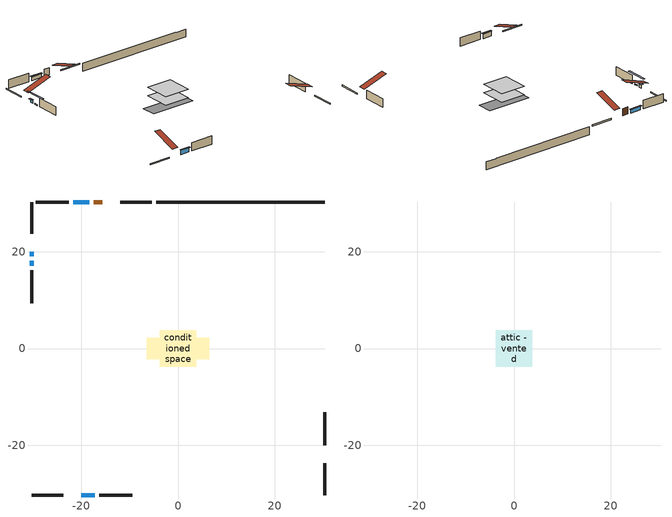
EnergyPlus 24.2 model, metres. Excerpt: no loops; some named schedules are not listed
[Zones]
conditioned space
 floor adiabatic (AdiabaticFloorConstruction): -3.77,-3.77 -3.77,3.77 3.77,3.77 3.77,-3.77 z0.31
 floor foundation (Slab1 construction): -6.51,-2.18 -6.51,2.18 6.51,2.18 6.51,-2.18 z-1.98
 wall outside (RimJoist1 construction): -5.39,30.29 -11.9,30.29 / -30.29,-30.29 -23.77,-30.29 / -30.29,30.29 -30.29,23.77 / 30.29,-30.29 30.29,-23.77 z0.31:0.61
 wall outside (AdiabaticWallConstruction 1): -15.7,30.29 -17.43,30.29 z0.31:2.34
 wall outside (AdiabaticWallConstruction): -18.36,30.29 -21.63,30.29 z0.31:1.3; -19.98,-30.29 -17.22,-30.29 z0.31:1.57; -30.29,19.98 -30.29,19.04 z0.31:1.16; -30.29,18.12 -30.29,17.12 z0.31:0.61
 wall outside (Wall1 construction): -22.56,30.29 -29.36,30.29 / -16.29,-30.29 -9.49,-30.29 / -30.29,16.19 -30.29,9.39 / 30.29,-19.98 30.29,-13.18 z0.31:2.75
 wall foundation (FoundationWall1 construction): -4.46,30.29,-1.98 -4.46,30.29,0.31 26.81,30.29,0.31 26.81,30.29,0.22 30.29,30.29,0.22 30.29,30.29,-1.98
 window (WindowConstruction): -18.36,30.29 -21.63,30.29 z0.31:1.3
 window (WindowConstruction 1): -19.98,-30.29 -17.22,-30.29 z0.31:1.57
 window (WindowConstruction 2): -30.29,19.98 -30.29,19.05 z0.31:1.16
 window (WindowConstruction 3): -30.29,18.12 -30.29,17.12 z0.31:0.61
 door (Door): -15.7,30.29 -17.43,30.29 z0.31:2.34
 ceiling adiabatic (AdiabaticFloorConstruction): 3.77,-3.77 3.77,3.77 -3.77,3.77 -3.77,-3.77 z0.31
attic - vented
 floor to conditioned space (Floor1 construction Reversed): -3.77,-3.77 -3.77,3.77 3.77,3.77 3.77,-3.77 z2.75
 roof outside (Roof1 construction): -14.77,30.29,2.75 -14.77,22.94,5.2 -12.83,22.94,5.2 -12.83,30.29,2.75; -20.91,-30.29,2.75 -20.91,-22.94,5.2 -22.84,-22.94,5.2 -22.84,-30.29,2.75; -30.29,20.91,2.75 -22.94,20.91,5.2 -22.94,22.84,5.2 -30.29,22.84,2.75; 30.29,-20.91,2.75 22.94,-20.91,5.2 22.94,-22.84,5.2 30.29,-22.84,2.75
shading: -21.83,30.29 -18.16,30.29 -18.16,30.7 -21.83,30.7 z1.5; -17.02,-30.29 -20.18,-30.29 -20.18,-30.7 -17.02,-30.7 z1.77; -30.29,18.84 -30.29,20.18 -30.7,20.18 -30.7,18.84 z1.36; -30.29,14.48 -30.29,20.76 -30.7,20.76 -30.7,14.48 z3.25
[Building]
Building 1: Terrain=Suburbs
[Site:Location]
Toronto City Centre_ON: Latitude {deg}=43.63; Longitude {deg}=-79.39; Time Zone {hr}=-5; Elevation {m}=77; Keep Site Location Information=Yes
[Site:GroundTemperature:Shallow]
5.01852, 3.26908, 3.12898, 3.95918, 7.29196, 10.6092, 13.4851, 15.3069, 15.4617, 13.9799, 11.1774, 7.9619
[Site:WaterMainsTemperature]
Calculation Method=Schedule; Temperature Schedule=mains temperature schedule
[Material] Roughness=Rough; Thermal Absorptance=0.9
Name | Thickness {m} | Conductivity {W/m-K} | Density {kg/m3} | Specific Heat {J/kg-K} | Solar Absorptance | Visible Absorptance
asphalt or fiberglass shingles | 0.00635 | 0.162714 | 1121.4 | 1465.45 | 0.4 | 0.4
ceiling loosefill ins | 0.0846667 | 0.0480833 | 16.02 | 1046.75 | 0.7 | 0.7
ceiling stud and cavity | 0.1397 | 0.415372 | 65.682 | 1177.47 | 0.7 | 0.7
concrete 4.0 in. | 0.1016 | 1.803125 | 2242.8 | 837.4 | 0.7 | 0.7
concrete 8.0 in. | 0.2032 | 1.803125 | 2242.8 | 837.4 | 0.7 | 0.7
door material | 0.04445 | 0.053851 | 512.64 | 1214.23 | 0.7 | 0.7
exterior vertical ins | 0.0454343 | 0.029427 | 32.04 | 1214.23 | 0.7 | 0.7
floor covering | 0.0127 | 0.0433444 | 54.468 | 1339.84 | 0.6 | 0.6
floor rigid ins; wall rigid ins | 0.512978 | 0.029427 | 32.04 | 1214.23 | 0.7 | 0.7
floor stud and cavity | 0.1397 | 1.75129 | 37.0049 | 1207.88 | 0.7 | 0.7
furniture material conditioned space 1 | 0.1524 | 0.115458 | 640.8 | 1214.23 | 0.6 | 0.6
gypsum board | 0.0127 | 0.160291 | 801 | 837.4 | 0.6 | 0.6
gypsum board 1 | 0.0127 | 0.160291 | 801 | 837.4 | 0.7 | 0.7
osb sheathing 0.5 in. | 0.0127 | 0.115458 | 512.64 | 1214.23 | 0.7 | 0.7
osb sheathing 0.75 in. | 0.01905 | 0.115458 | 512.64 | 1214.23 | 0.7 | 0.7
osb sheathing 2.0 in. | 0.0508 | 0.115458 | 512.64 | 1214.23 | 0.7 | 0.7
rim joist stud and cavity | 0.0508 | 0.029095 | 125.044 | 1163.47 | 0.6 | 0.6
wall stud and cavity | 0.1397 | 0.0938917 | 139.0536 | 1170.24 | 0.7 | 0.7
wall stud and cavity 1 | 0.0889 | 0.380278 | 52.3479 | 1209.89 | 0.7 | 0.7
wall stud and cavity 2 | 0.0889 | 0.391764 | 83.0341 | 1211.67 | 0.7 | 0.7
wood siding | 0.0254 | 0.102417 | 544.68 | 1172.36 | 0.4 | 0.4
wood siding 1; wood siding 2; wood siding 3 | 0.0254 | 0.102417 | 544.68 | 1172.36 | 0.7 | 0.7
[WindowMaterial:SimpleGlazingSystem]
Name | U-Factor {W/m2-K} | Solar Heat Gain Coefficient
WindowMaterial | 2.93666 | 0.65
WindowMaterial 1 | 2.91338 | 0.67
WindowMaterial 2 | 2.95313 | 0.63
WindowMaterial 3 | 5.75692 | 0.53
[Construction]
AdiabaticFloorConstruction: floor stud and cavity, floor rigid ins, osb sheathing 0.75 in., floor covering
AdiabaticWallConstruction: wood siding 2, wall rigid ins, wall stud and cavity 1, gypsum board
AdiabaticWallConstruction 1: wood siding 3, wall rigid ins, wall stud and cavity 1, gypsum board
Door: door material
Floor1 construction Reversed: gypsum board, ceiling stud and cavity, ceiling loosefill ins
FoundationWall1 construction: concrete 8.0 in., gypsum board 1
furniture construction conditioned space 1: furniture material conditioned space 1
PartitionWallConstruction: gypsum board, wall stud and cavity 2, gypsum board
RimJoist1 construction: wood siding 1, osb sheathing 2.0 in., rim joist stud and cavity
Roof1 construction: asphalt or fiberglass shingles
Slab1 construction: concrete 4.0 in.
Wall1 construction: wood siding, osb sheathing 0.5 in., wall stud and cavity, gypsum board
WindowConstruction: WindowMaterial
WindowConstruction 1: WindowMaterial 1
WindowConstruction 2: WindowMaterial 2
WindowConstruction 3: WindowMaterial 3
[Zone] Multiplier=1; Part of Total Floor Area=Yes
Name | Volume {m3}
attic - vented | 22.5974
conditioned space | 285.5
[Space]
Name | Zone | Volume {m3}
attic - vented 1 | attic - vented | 22.5974
conditioned space 1 | conditioned space | 285.5
[ZoneInfiltration:EffectiveLeakageArea]
infil attic - vented 1: Zone or Space=attic - vented 1; Schedule=Always On Discrete; Effective Air Leakage Area {cm2}=2394.11; Stack Coefficient=0.000170242; Wind Coefficient=8.81563e-06
[ZoneMixing]
whole house fan mix: Zone or Space=attic - vented; Schedule=Always On Continuous; Design Flow Rate Calculation Method=Flow/Zone; Design Flow Rate {m3/s}=0; Source Zone or Space=conditioned space
[SurfaceProperty:ExposedFoundationPerimeter]
Slab1: Exposed Perimeter Calculation Method=TotalExposedPerimeter; Total Exposed Perimeter {m}=34.748
[InternalMass] Zone or ZoneList=conditioned space; Space or SpaceList=conditioned space 1
Name | Construction | Surface Area {m2}
furniture mass conditioned space 1 | furniture construction conditioned space 1 | 45.44
partition wall mass | PartitionWallConstruction | 113.6
[Lights]
interior lighting: Zone or ZoneList or Space or SpaceList=conditioned space 1; Schedule=interior lighting schedule; Design Level Calculation Method=LightingLevel; Lighting Level {W}=343.2; Return Air Fraction=0; Fraction Radiant=0.6; Fraction Visible=0.2; Fraction Replaceable=1
[People]
occupants: Zone or ZoneList or Space or SpaceList=conditioned space 1; Number of People Schedule=occupants schedule; Number of People Calculation Method=People; Number of People=3; Fraction Radiant=0.314171; Sensible Heat Fraction=0.56303; Activity Level Schedule=occupants activity schedule; Carbon Dioxide Generation Rate {m3/s-W}=0; Enable ASHRAE 55 Comfort Warnings=No; Mean Radiant Temperature Calculation Type=EnclosureAveraged
[ElectricEquipment] Zone or ZoneList or Space or SpaceList=conditioned space 1; Design Level Calculation Method=EquipmentLevel
Name | Schedule | Design Level {W} | Fraction Latent | Fraction Radiant | Fraction Lost
clothes dryer | clothes dryer schedule | 140.772 | 0.015 | 0.081 | 0.85
clothes washer | clothes washer schedule | 32.1985 | 0.03 | 0.162 | 0.7
cooking range | cooking range schedule | 215.147 | 0.08 | 0.432 | 0.2
dishwasher | dishwasher schedule | 66.8632 | 0.3 | 0.18 | 0.4
fridge | fridge schedule | 72.9452 | 0 | 0.6 | 0
mech vent house fan | mech vent house fan schedule | 0 | 0 | 0 | 1
mech vent house fan cfis | mech vent house fan cfis schedule | 0 | 0 | 0 | 0
misc plug loads | misc plug loads schedule | 494.7 | 0.045 | 0.513 | 0.1
whole house fan | Always On Discrete | 0 | 0 | 0 | 1
[OtherEquipment] Zone or ZoneList or Space or SpaceList=conditioned space 1; Design Level Calculation Method=EquipmentLevel
Name | Fuel Type | Schedule | Design Level {W} | Fraction Latent | Fraction Radiant | Fraction Lost
clothes dryer 1 | Electricity | clothes dryer schedule | 0 | 0.015 | 0.081 | 0.85
cooking range 1 | Electricity | cooking range schedule | 0 | 0.08 | 0.432 | 0.2
general water use latent | None | general water use schedule | 62.594 | 1 | 0 | 0
general water use sensible | None | general water use schedule | -61.6891 | 0 | 0.6 | 0
mech vent house fan latent load | None | Always On Discrete | 0 | 1 | 0 | 0
mech vent house fan sensible load | None | Always On Discrete | 0 | 0 | 0 | 0
water heater energy adjustment1 | NaturalGas | Always On Discrete | 0.01 | 0 | 0 | 1
[ZoneInfiltration:DesignFlowRate] Zone or ZoneList or Space or SpaceList=conditioned space 1; Schedule=Always On Discrete; Design Flow Rate Calculation Method=Flow/Zone; Design Flow Rate {m3/s}=0
infil flow; natural vent flow; whole house fan flow
[AvailabilityManager:Scheduled]
central ac and furnace airloop Availability Manager: Schedule=Always On Discrete
[Foundation:Kiva]
Foundation Kiva 1: Initial Indoor Air Temperature {C}=18; Wall Height Above Grade {m}=0.309982; Wall Depth Below Slab {m}=0.2032; Custom Block Material Name 1=exterior vertical ins; Custom Block Depth 1 {m}=2.28999; Custom Block X Position 1 {m}=0.2159; Custom Block Z Position 1 {m}=0
[Foundation:Kiva:Settings]
Soil Conductivity {W/m-K}=0.849921; Soil Density {kg/m3}=1842.3; Soil Specific Heat {J/kg-K}=418.7; Ground Solar Absorptivity=0.9; Ground Thermal Absorptivity=0.9; Ground Surface Roughness {m}=0.03; Far-Field Width {m}=40; Deep-Ground Boundary Condition=ZeroFlux; Deep-Ground Depth {m}=40; Minimum Cell Dimension {m}=0.2; Maximum Cell Growth Coefficient=3; Simulation Timestep=Timestep
[Exterior:Lights]
exterior lighting: Schedule=exterior lighting schedule; Design Level {W}=75.6
[EnergyManagementSystem:GlobalVariable]
central_ac_and_furnace_airloop_Fan_RTF
infil_program_Qfan
infil_program_Qinf
natural_vent_program_Qnv
natural_vent_program_Qwhf
[EnergyManagementSystem:Sensor]
Name | Output:Variable or Output:Meter Index Key | Output:Variable or Output:Meter
airflow_gain | infil flow | Infiltration Sensible Heat Gain Energy
airflow_gain_1 | natural vent flow | Infiltration Sensible Heat Gain Energy
airflow_gain_2 | whole house fan flow | Infiltration Sensible Heat Gain Energy
airflow_loss | infil flow | Infiltration Sensible Heat Loss Energy
airflow_loss_1 | natural vent flow | Infiltration Sensible Heat Loss Energy
airflow_loss_2 | whole house fan flow | Infiltration Sensible Heat Loss Energy
clg_load_cond |  | Cooling:EnergyTransfer:Zone:CONDITIONED SPACE
clg_sp_s; clg_sp_s_1 | cooling setpoint | Schedule Value
clothes_dryer_exhaust_0_sch_s | clothes dryer exhaust 0 schedule | Schedule Value
cool_season | cooling season schedule | Schedule Value
htg_load_cond |  | Heating:EnergyTransfer:Zone:CONDITIONED SPACE
htg_sp_s; htg_sp_s_1 | heating setpoint | Schedule Value
ig_ee_conv | clothes dryer | Electric Equipment Convective Heating Energy
ig_ee_conv_2 | cooking range | Electric Equipment Convective Heating Energy
ig_ee_conv_4 | fridge | Electric Equipment Convective Heating Energy
ig_ee_conv_5 | misc plug loads | Electric Equipment Convective Heating Energy
ig_ee_conv_6 | whole house fan | Electric Equipment Convective Heating Energy
ig_ee_rad | clothes dryer | Electric Equipment Radiant Heating Energy
ig_ee_rad_2 | cooking range | Electric Equipment Radiant Heating Energy
ig_ee_rad_4 | fridge | Electric Equipment Radiant Heating Energy
ig_ee_rad_5 | misc plug loads | Electric Equipment Radiant Heating Energy
ig_ee_rad_6 | whole house fan | Electric Equipment Radiant Heating Energy
ig_lgt_conv | interior lighting | Lights Convective Heating Energy
ig_lgt_rad | interior lighting | Lights Radiant Heating Energy
ig_lgt_vis | interior lighting | Lights Visible Radiation Heating Energy
ig_oe_conv | clothes dryer 1 | Other Equipment Convective Heating Energy
ig_oe_conv_1 | cooking range 1 | Other Equipment Convective Heating Energy
ig_oe_conv_2 | general water use latent | Other Equipment Convective Heating Energy
ig_oe_conv_3 | general water use sensible | Other Equipment Convective Heating Energy
ig_oe_conv_4 | water heater energy adjustment1 | Other Equipment Convective Heating Energy
ig_oe_rad | clothes dryer 1 | Other Equipment Radiant Heating Energy
ig_oe_rad_1 | cooking range 1 | Other Equipment Radiant Heating Energy
ig_oe_rad_2 | general water use latent | Other Equipment Radiant Heating Energy
ig_oe_rad_3 | general water use sensible | Other Equipment Radiant Heating Energy
ig_oe_rad_4 | water heater energy adjustment1 | Other Equipment Radiant Heating Energy
ig_ppl_conv | occupants | People Convective Heating Energy
ig_ppl_rad | occupants | People Radiant Heating Energy
im_conv | furniture mass conditioned space 1 | Surface Inside Face Convection Heat Gain Energy
im_conv_1 | partition wall mass | Surface Inside Face Convection Heat Gain Energy
im_ig | furniture mass conditioned space 1 | Surface Inside Face Internal Gains Radiation Heat Gain Energy
im_ig_1 | partition wall mass | Surface Inside Face Internal Gains Radiation Heat Gain Energy
im_lgt | furniture mass conditioned space 1 | Surface Inside Face Lights Radiation Heat Gain Energy
im_lgt_1 | partition wall mass | Surface Inside Face Lights Radiation Heat Gain Energy
im_sol | furniture mass conditioned space 1 | Surface Inside Face Solar Radiation Heat Gain Energy
im_sol_1 | partition wall mass | Surface Inside Face Solar Radiation Heat Gain Energy
im_surf | furniture mass conditioned space 1 | Surface Inside Face Net Surface Thermal Radiation Heat Gain Energy
im_surf_1 | partition wall mass | Surface Inside Face Net Surface Thermal Radiation Heat Gain Energy
mv_conv | mech vent house fan | Electric Equipment Convective Heating Energy
mv_conv_1 | mech vent house fan cfis | Electric Equipment Convective Heating Energy
mv_conv_2 | mech vent house fan latent load | Other Equipment Convective Heating Energy
mv_conv_3 | mech vent house fan sensible load | Other Equipment Convective Heating Energy
mv_rad | mech vent house fan | Electric Equipment Radiant Heating Energy
mv_rad_1 | mech vent house fan cfis | Electric Equipment Radiant Heating Energy
mv_rad_2 | mech vent house fan latent load | Other Equipment Radiant Heating Energy
mv_rad_3 | mech vent house fan sensible load | Other Equipment Radiant Heating Energy
natural_vent_s | natural vent schedule | Schedule Value
out_pb_s |  | Site Outdoor Air Barometric Pressure
out_wt_s |  | Site Outdoor Air Humidity Ratio
site_vw_s |  | Site Wind Speed
ss_back_out | Window1 | Surface Window Shortwave from Zone Back Out Window Heat Transfer Rate
ss_back_out_1 | Window4 | Surface Window Shortwave from Zone Back Out Window Heat Transfer Rate
ss_back_out_2 | Window6 | Surface Window Shortwave from Zone Back Out Window Heat Transfer Rate
ss_back_out_3 | Window7 | Surface Window Shortwave from Zone Back Out Window Heat Transfer Rate
ss_conv | Door1 | Surface Inside Face Convection Heat Gain Energy
ss_conv_1 | Window1 | Surface Inside Face Convection Heat Gain Energy
ss_conv_2 | Window4 | Surface Inside Face Convection Heat Gain Energy
ss_conv_3 | Window6 | Surface Inside Face Convection Heat Gain Energy
ss_conv_4 | Window7 | Surface Inside Face Convection Heat Gain Energy
ss_ig | Door1 | Surface Inside Face Internal Gains Radiation Heat Gain Energy
ss_ig_1 | Window1 | Surface Inside Face Internal Gains Radiation Heat Gain Energy
ss_ig_2 | Window4 | Surface Inside Face Internal Gains Radiation Heat Gain Energy
ss_ig_3 | Window6 | Surface Inside Face Internal Gains Radiation Heat Gain Energy
ss_ig_4 | Window7 | Surface Inside Face Internal Gains Radiation Heat Gain Energy
ss_lgt | Door1 | Surface Inside Face Lights Radiation Heat Gain Energy
ss_sol | Door1 | Surface Inside Face Solar Radiation Heat Gain Energy
ss_surf | Door1 | Surface Inside Face Net Surface Thermal Radiation Heat Gain Energy
ss_surf_1 | Window1 | Surface Inside Face Net Surface Thermal Radiation Heat Gain Energy
ss_surf_2 | Window4 | Surface Inside Face Net Surface Thermal Radiation Heat Gain Energy
ss_surf_3 | Window6 | Surface Inside Face Net Surface Thermal Radiation Heat Gain Energy
ss_surf_4 | Window7 | Surface Inside Face Net Surface Thermal Radiation Heat Gain Energy
ss_trans_in | Window1 | Surface Window Transmitted Solar Radiation Rate
ss_trans_in_1 | Window4 | Surface Window Transmitted Solar Radiation Rate
ss_trans_in_2 | Window6 | Surface Window Transmitted Solar Radiation Rate
ss_trans_in_3 | Window7 | Surface Window Transmitted Solar Radiation Rate
ss_trans_out | Window1 | Surface Inside Face Initial Transmitted Diffuse Transmitted Out Window Solar Radiation Rate
ss_trans_out_1 | Window4 | Surface Inside Face Initial Transmitted Diffuse Transmitted Out Window Solar Radiation Rate
ss_trans_out_2 | Window6 | Surface Inside Face Initial Transmitted Diffuse Transmitted Out Window Solar Radiation Rate
ss_trans_out_3 | Window7 | Surface Inside Face Initial Transmitted Diffuse Transmitted Out Window Solar Radiation Rate
s_conv | Floor1 | Surface Inside Face Convection Heat Gain Energy
s_conv_1 | FoundationWall1 | Surface Inside Face Convection Heat Gain Energy
s_conv_10 | Wall1:180 | Surface Inside Face Convection Heat Gain Energy
s_conv_11 | Wall1:270 | Surface Inside Face Convection Heat Gain Energy
s_conv_12 | Wall1:90 | Surface Inside Face Convection Heat Gain Energy
s_conv_2 | inferred conditioned ceiling | Surface Inside Face Convection Heat Gain Energy
s_conv_3 | inferred conditioned floor | Surface Inside Face Convection Heat Gain Energy
s_conv_4 | RimJoist1:0 | Surface Inside Face Convection Heat Gain Energy
s_conv_5 | RimJoist1:180 | Surface Inside Face Convection Heat Gain Energy
s_conv_6 | RimJoist1:270 | Surface Inside Face Convection Heat Gain Energy
s_conv_7 | RimJoist1:90 | Surface Inside Face Convection Heat Gain Energy
s_conv_8 | Slab1 | Surface Inside Face Convection Heat Gain Energy
s_conv_9 | Wall1:0 | Surface Inside Face Convection Heat Gain Energy
s_ig | Floor1 | Surface Inside Face Internal Gains Radiation Heat Gain Energy
s_ig_1 | FoundationWall1 | Surface Inside Face Internal Gains Radiation Heat Gain Energy
s_ig_10 | Wall1:180 | Surface Inside Face Internal Gains Radiation Heat Gain Energy
s_ig_11 | Wall1:270 | Surface Inside Face Internal Gains Radiation Heat Gain Energy
s_ig_12 | Wall1:90 | Surface Inside Face Internal Gains Radiation Heat Gain Energy
s_ig_2 | inferred conditioned ceiling | Surface Inside Face Internal Gains Radiation Heat Gain Energy
s_ig_3 | inferred conditioned floor | Surface Inside Face Internal Gains Radiation Heat Gain Energy
s_ig_4 | RimJoist1:0 | Surface Inside Face Internal Gains Radiation Heat Gain Energy
s_ig_5 | RimJoist1:180 | Surface Inside Face Internal Gains Radiation Heat Gain Energy
s_ig_6 | RimJoist1:270 | Surface Inside Face Internal Gains Radiation Heat Gain Energy
s_ig_7 | RimJoist1:90 | Surface Inside Face Internal Gains Radiation Heat Gain Energy
s_ig_8 | Slab1 | Surface Inside Face Internal Gains Radiation Heat Gain Energy
s_ig_9 | Wall1:0 | Surface Inside Face Internal Gains Radiation Heat Gain Energy
s_lgt | Floor1 | Surface Inside Face Lights Radiation Heat Gain Energy
s_lgt_1 | FoundationWall1 | Surface Inside Face Lights Radiation Heat Gain Energy
s_lgt_10 | Wall1:180 | Surface Inside Face Lights Radiation Heat Gain Energy
s_lgt_11 | Wall1:270 | Surface Inside Face Lights Radiation Heat Gain Energy
s_lgt_12 | Wall1:90 | Surface Inside Face Lights Radiation Heat Gain Energy
s_lgt_2 | inferred conditioned ceiling | Surface Inside Face Lights Radiation Heat Gain Energy
s_lgt_3 | inferred conditioned floor | Surface Inside Face Lights Radiation Heat Gain Energy
s_lgt_4 | RimJoist1:0 | Surface Inside Face Lights Radiation Heat Gain Energy
s_lgt_5 | RimJoist1:180 | Surface Inside Face Lights Radiation Heat Gain Energy
s_lgt_6 | RimJoist1:270 | Surface Inside Face Lights Radiation Heat Gain Energy
s_lgt_7 | RimJoist1:90 | Surface Inside Face Lights Radiation Heat Gain Energy
s_lgt_8 | Slab1 | Surface Inside Face Lights Radiation Heat Gain Energy
s_lgt_9 | Wall1:0 | Surface Inside Face Lights Radiation Heat Gain Energy
s_sol | Floor1 | Surface Inside Face Solar Radiation Heat Gain Energy
s_sol_1 | FoundationWall1 | Surface Inside Face Solar Radiation Heat Gain Energy
s_sol_10 | Wall1:180 | Surface Inside Face Solar Radiation Heat Gain Energy
s_sol_11 | Wall1:270 | Surface Inside Face Solar Radiation Heat Gain Energy
s_sol_12 | Wall1:90 | Surface Inside Face Solar Radiation Heat Gain Energy
s_sol_2 | inferred conditioned ceiling | Surface Inside Face Solar Radiation Heat Gain Energy
s_sol_3 | inferred conditioned floor | Surface Inside Face Solar Radiation Heat Gain Energy
s_sol_4 | RimJoist1:0 | Surface Inside Face Solar Radiation Heat Gain Energy
s_sol_5 | RimJoist1:180 | Surface Inside Face Solar Radiation Heat Gain Energy
s_sol_6 | RimJoist1:270 | Surface Inside Face Solar Radiation Heat Gain Energy
s_sol_7 | RimJoist1:90 | Surface Inside Face Solar Radiation Heat Gain Energy
s_sol_8 | Slab1 | Surface Inside Face Solar Radiation Heat Gain Energy
s_sol_9 | Wall1:0 | Surface Inside Face Solar Radiation Heat Gain Energy
s_surf | Floor1 | Surface Inside Face Net Surface Thermal Radiation Heat Gain Energy
s_surf_1 | FoundationWall1 | Surface Inside Face Net Surface Thermal Radiation Heat Gain Energy
s_surf_10 | Wall1:180 | Surface Inside Face Net Surface Thermal Radiation Heat Gain Energy
s_surf_11 | Wall1:270 | Surface Inside Face Net Surface Thermal Radiation Heat Gain Energy
s_surf_12 | Wall1:90 | Surface Inside Face Net Surface Thermal Radiation Heat Gain Energy
s_surf_2 | inferred conditioned ceiling | Surface Inside Face Net Surface Thermal Radiation Heat Gain Energy
s_surf_3 | inferred conditioned floor | Surface Inside Face Net Surface Thermal Radiation Heat Gain Energy
s_surf_4 | RimJoist1:0 | Surface Inside Face Net Surface Thermal Radiation Heat Gain Energy
s_surf_5 | RimJoist1:180 | Surface Inside Face Net Surface Thermal Radiation Heat Gain Energy
s_surf_6 | RimJoist1:270 | Surface Inside Face Net Surface Thermal Radiation Heat Gain Energy
s_surf_7 | RimJoist1:90 | Surface Inside Face Net Surface Thermal Radiation Heat Gain Energy
s_surf_8 | Slab1 | Surface Inside Face Net Surface Thermal Radiation Heat Gain Energy
s_surf_9 | Wall1:0 | Surface Inside Face Net Surface Thermal Radiation Heat Gain Energy
[EnergyManagementSystem:Actuator]
Name | Actuated Component Unique | Actuated Component Type | Actuated Component Control Type
fridge_schedule_act | fridge schedule | Schedule:Constant | Schedule Value
infil_flow_act | infil flow | Zone Infiltration | Air Exchange Flow Rate
mech_vent_house_fan_cfis_act | mech vent house fan cfis | ElectricEquipment | Electricity Rate
mech_vent_house_fan_latent_load_act | mech vent house fan latent load | OtherEquipment | Power Level
mech_vent_house_fan_sensible_load_act | mech vent house fan sensible load | OtherEquipment | Power Level
natural_vent_flow_act | natural vent flow | Zone Infiltration | Air Exchange Flow Rate
water_heater_ec_adj_act | water heater energy adjustment1 | OtherEquipment | Power Level
whole_house_fan_act | whole house fan | ElectricEquipment | Electricity Rate
whole_house_fan_flow_act | whole house fan flow | Zone Infiltration | Air Exchange Flow Rate
whole_house_fan_mix_act | whole house fan mix | ZoneMixing | Air Exchange Flow Rate
[EnergyManagementSystem:Program]
central_ac_and_furnace_supply_fan_disaggregate_program: Set central_ac_and_furnace_supply_fan_clg = 0; If central_ac_and_furnace_clg_coil_s > 0; Set central_ac_and_furnace_supply_fan_clg = central_ac_and_furnace_supply_fan_s; EndIf
central_ac_and_furnace_supply_fan_disaggregate_program_1: Set central_ac_and_furnace_supply_fan_primary_htg = 0; If central_ac_and_furnace_htg_coil_s > 0; Set central_ac_and_furnace_supply_fan_primary_htg = central_ac_and_furnace_supply_fan_s_1; EndIf
